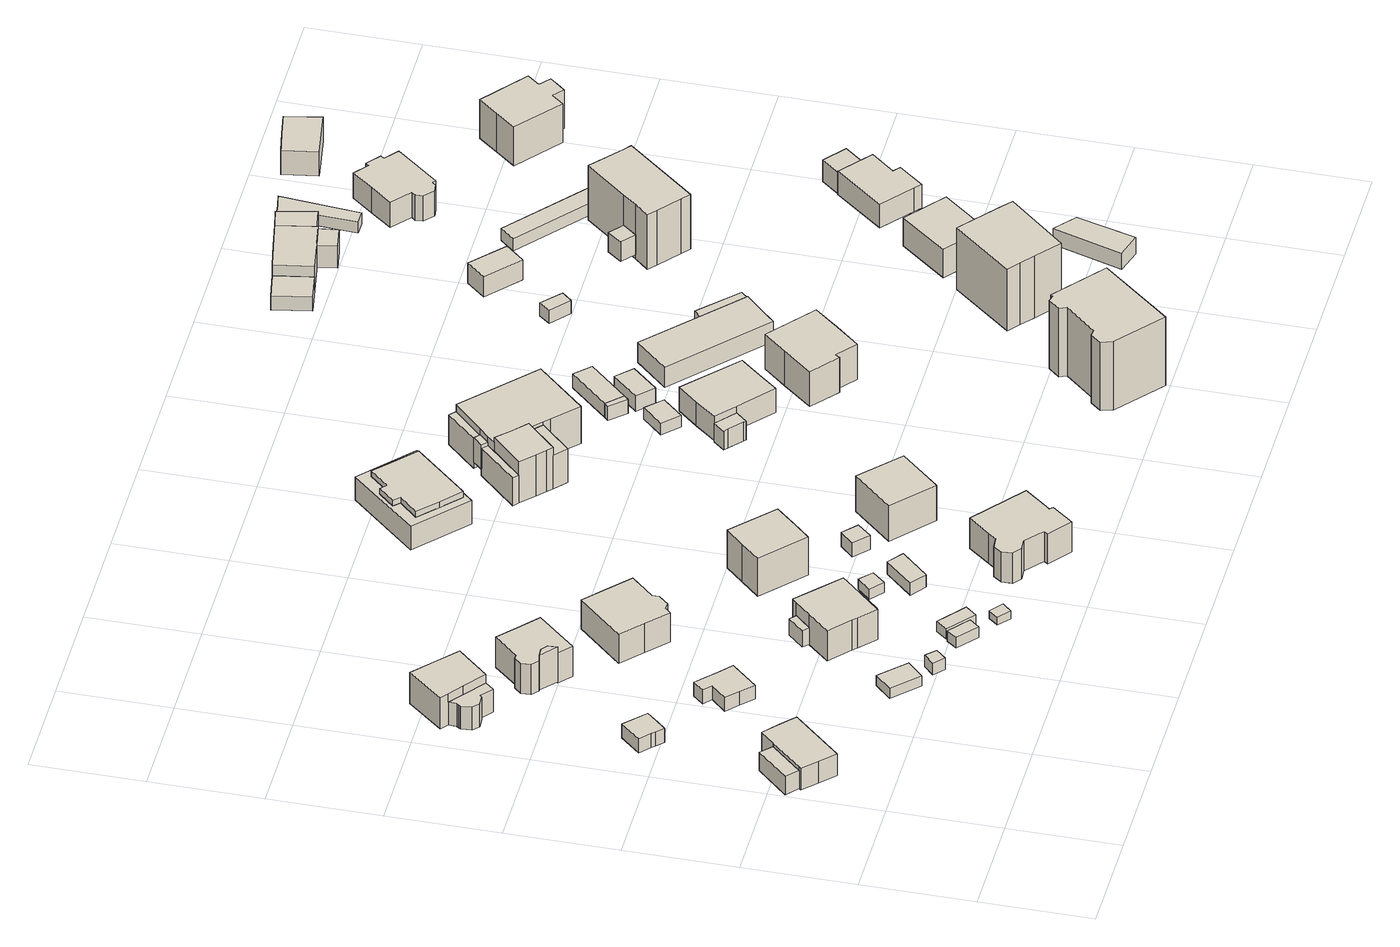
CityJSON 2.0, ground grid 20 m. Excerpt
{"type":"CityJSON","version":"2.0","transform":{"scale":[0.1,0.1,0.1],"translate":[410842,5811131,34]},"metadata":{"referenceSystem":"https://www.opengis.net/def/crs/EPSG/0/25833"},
"CityObjects":{
"building1":{"type":"Building","attributes":{"Gemeindeschluessel":"11000009","function":"31001_1010"},"address":[{"country":"Germany","locality":"Berlin","thoroughfareNumber":"7B","thoroughfareName":"Am Mühlenfließ"}],"children":["building1-1","building1-2"]},
"building1-1":{"type":"BuildingPart","attributes":{"BezugspunktDach":"2200","measuredHeight":5.08,"storeysAboveGround":1},"parents":["building1"],"geometry":[{"type":"MultiSurface","lod":"1","boundaries":[[[0,1,2,3,4,5,6,7,8]],[[9,10,11,12,13,14,15,16,17]],[[9,17,8,7]],[[18,19,7,6]],[[11,10,6,5]],[[12,11,5,4]],[[13,12,4,3]],[[14,13,3,2]],[[15,14,2,1]],[[16,15,1,0]],[[17,16,0,8]],[[10,9,19,18]]]}]},
"building1-2":{"type":"BuildingPart","attributes":{"BezugspunktDach":"2200","measuredHeight":3.84,"storeysAboveGround":1},"parents":["building1"],"geometry":[{"type":"Solid","lod":"1","boundaries":[[[[19,18,20,21]],[[22,10,9,23]],[[22,23,21,20]],[[10,22,20,18]],[[23,9,19,21]],[[9,10,18,19]]]]}]},
"building2":{"type":"Building","attributes":{"Gemeindeschluessel":"11000009","BezugspunktDach":"2200","function":"31001_1312","measuredHeight":3.2,"storeysAboveGround":1},"address":[{"country":"Germany","locality":"Berlin","thoroughfareNumber":"7A (1)","thoroughfareName":"Am Mühlenfließ"}],"geometry":[{"type":"Solid","lod":"1","boundaries":[[[[24,25,26,27,28,29,30,31]],[[32,33,34,35,36,37,38,39]],[[32,39,31,30]],[[33,32,30,29]],[[34,33,29,28]],[[35,34,28,27]],[[36,35,27,26]],[[37,36,26,25]],[[38,37,25,24]],[[39,38,24,31]]]]}]},
"building3":{"type":"Building","attributes":{"Gemeindeschluessel":"11000009","function":"31001_1010"},"address":[{"country":"Germany","locality":"Berlin","thoroughfareNumber":"13","thoroughfareName":"Am Mühlenfließ"}],"children":["building3-1","building3-2"]},
"building3-1":{"type":"BuildingPart","attributes":{"BezugspunktDach":"2200","measuredHeight":8.26,"storeysAboveGround":1},"parents":["building3"],"geometry":[{"type":"MultiSurface","lod":"1","boundaries":[[[40,41,42,43,44,45,46]],[[47,48,49,50,51,52,53]],[[47,53,46,45]],[[48,47,45,44]],[[49,48,44,43]],[[50,49,43,42]],[[54,55,50,42,41]],[[56,54,51,41,40]],[[53,52,40,46]],[[51,50,55,54]],[[52,51,54,56]]]}]},
"building3-2":{"type":"BuildingPart","attributes":{"BezugspunktDach":"2200","measuredHeight":4.87,"storeysAboveGround":1},"parents":["building3"],"geometry":[{"type":"MultiSurface","lod":"1","boundaries":[[[57,58,59,60,61,55,56,62,63,64,65]],[[66,67,68,52,50,69,70,71,72,73,74]],[[66,74,65,64]],[[67,66,64,63]],[[68,67,63,62]],[[52,68,62,56]],[[50,52,51,50,55]],[[69,50,55,61]],[[70,69,61,60]],[[71,70,60,59]],[[72,71,59,58]],[[73,72,58,57]],[[74,73,57,65]],[[55,50,51,54]],[[56,54,51,52]]]}]},
"building4":{"type":"Building","attributes":{"Gemeindeschluessel":"11000009","BezugspunktDach":"2200","function":"31001_1312","measuredHeight":3.38,"storeysAboveGround":1},"address":[{"country":"Germany","locality":"Berlin","thoroughfareNumber":"7A","thoroughfareName":"Am Mühlenfließ"}],"geometry":[{"type":"Solid","lod":"1","boundaries":[[[[75,76,77,78,79,80,81,82,83]],[[84,85,86,87,88,89,90,91,92]],[[84,92,83,82]],[[85,84,82,81]],[[86,85,81,80]],[[87,86,80,79]],[[88,87,79,78]],[[89,88,78,77]],[[90,89,77,76]],[[91,90,76,75]],[[92,91,75,83]]]]}]},
"building5":{"type":"Building","attributes":{"Gemeindeschluessel":"11000009","BezugspunktDach":"2200","function":"31001_1010","measuredHeight":2.12,"storeysAboveGround":1},"address":[{"country":"Germany","locality":"Berlin","thoroughfareNumber":"5B","thoroughfareName":"Am Mühlenfließ"}],"geometry":[{"type":"Solid","lod":"1","boundaries":[[[[93,94,95,96]],[[97,98,99,100]],[[97,100,96,95]],[[98,97,95,94]],[[99,98,94,93]],[[100,99,93,96]]]]}]},
"building6":{"type":"Building","attributes":{"Gemeindeschluessel":"11000009","BezugspunktDach":"2200","function":"51009_1610","measuredHeight":7.27,"storeysAboveGround":0},"address":[{"country":"Germany","locality":"Berlin"}],"geometry":[{"type":"Solid","lod":"1","boundaries":[[[[101,102,103,104]],[[105,106,107,108]],[[105,108,104,103]],[[106,105,103,102]],[[107,106,102,101]],[[108,107,101,104]]]]}]},
"building7":{"type":"Building","attributes":{"Gemeindeschluessel":"11000009","BezugspunktDach":"2200","function":"31001_2000","measuredHeight":2.38,"storeysAboveGround":1},"address":[{"country":"Germany","locality":"Berlin","thoroughfareNumber":"5B (1)","thoroughfareName":"Am Mühlenfließ"}],"geometry":[{"type":"Solid","lod":"1","boundaries":[[[[109,110,111,112]],[[113,114,115,116]],[[113,116,112,111]],[[114,113,111,110]],[[115,114,110,109]],[[116,115,109,112]]]]}]},
"building8":{"type":"Building","attributes":{"Gemeindeschluessel":"11000009","BezugspunktDach":"2200","function":"31001_1010","measuredHeight":9.31,"storeysAboveGround":1},"address":[{"country":"Germany","locality":"Berlin","thoroughfareNumber":"11","thoroughfareName":"Am Mühlenfließ"}],"geometry":[{"type":"Solid","lod":"1","boundaries":[[[[117,118,119,120,121,122,123,124,125,126,127,128,129]],[[130,131,132,133,134,135,136,137,138,139,140,141,142]],[[130,142,129,128]],[[131,130,128,127]],[[132,131,127,126]],[[133,132,126,125]],[[134,133,125,124]],[[135,134,124,123]],[[136,135,123,122]],[[137,136,122,121]],[[138,137,121,120]],[[139,138,120,119]],[[140,139,119,118]],[[141,140,118,117]],[[142,141,117,129]]]]}]},
"building9":{"type":"Building","attributes":{"Gemeindeschluessel":"11000009","BezugspunktDach":"2200","function":"31001_2000","measuredHeight":2.25,"storeysAboveGround":1},"address":[{"country":"Germany","locality":"Berlin","thoroughfareNumber":"20 (3)","thoroughfareName":"Woltersdorfer Weg"}],"geometry":[{"type":"Solid","lod":"1","boundaries":[[[[143,144,145,146]],[[147,148,149,150]],[[147,150,146,145]],[[148,147,145,144]],[[149,148,144,143]],[[150,149,143,146]]]]}]},
"building10":{"type":"Building","attributes":{"Gemeindeschluessel":"11000009","BezugspunktDach":"2200","function":"51009_1610","measuredHeight":3.41,"storeysAboveGround":0},"address":[{"country":"Germany","locality":"Berlin"}],"geometry":[{"type":"Solid","lod":"1","boundaries":[[[[151,152,153,154]],[[155,156,157,158]],[[155,158,154,153]],[[156,155,153,152]],[[157,156,152,151]],[[158,157,151,154]]]]}]},
"building11":{"type":"Building","attributes":{"Gemeindeschluessel":"11000009","BezugspunktDach":"2200","function":"31001_1010","measuredHeight":9.28,"storeysAboveGround":1},"address":[{"country":"Germany","locality":"Berlin","thoroughfareNumber":"5A","thoroughfareName":"Am Mühlenfließ"}],"geometry":[{"type":"Solid","lod":"1","boundaries":[[[[159,160,161,162,163,164,165,166,167,168,169,170]],[[171,172,173,174,175,176,177,178,179,180,181,182]],[[171,182,170,169]],[[172,171,169,168]],[[173,172,168,167]],[[174,173,167,166]],[[175,174,166,165]],[[176,175,165,164]],[[177,176,164,163]],[[178,177,163,162]],[[179,178,162,161]],[[180,179,161,160]],[[181,180,160,159]],[[182,181,159,170]]]]}]},
"building12":{"type":"Building","attributes":{"Gemeindeschluessel":"11000009","BezugspunktDach":"2200","function":"31001_2000","measuredHeight":2.13,"storeysAboveGround":1},"address":[{"country":"Germany","locality":"Berlin","thoroughfareNumber":"18 (2)","thoroughfareName":"Woltersdorfer Weg"}],"geometry":[{"type":"Solid","lod":"1","boundaries":[[[[183,184,185,186]],[[187,188,189,190]],[[187,190,186,185]],[[188,187,185,184]],[[189,188,184,183]],[[190,189,183,186]]]]}]},
"building13":{"type":"Building","attributes":{"Gemeindeschluessel":"11000009","BezugspunktDach":"2200","function":"31001_1010","measuredHeight":8.23,"storeysAboveGround":1},"address":[{"country":"Germany","locality":"Berlin","thoroughfareNumber":"7","thoroughfareName":"Am Mühlenfließ"}],"geometry":[{"type":"Solid","lod":"1","boundaries":[[[[191,192,193,194,195,196,197,198,199,200]],[[201,202,203,204,205,206,207,208,209,210]],[[201,210,200,199]],[[202,201,199,198]],[[203,202,198,197]],[[204,203,197,196]],[[205,204,196,195]],[[206,205,195,194]],[[207,206,194,193]],[[208,207,193,192]],[[209,208,192,191]],[[210,209,191,200]]]]}]},
"building14":{"type":"Building","attributes":{"Gemeindeschluessel":"11000009","BezugspunktDach":"2200","function":"31001_2000","measuredHeight":1.63,"storeysAboveGround":1},"address":[{"country":"Germany","locality":"Berlin","thoroughfareNumber":"20 (2)","thoroughfareName":"Woltersdorfer Weg"}],"geometry":[{"type":"Solid","lod":"1","boundaries":[[[[211,212,213,214]],[[215,216,217,218]],[[215,218,214,213]],[[216,215,213,212]],[[217,216,212,211]],[[218,217,211,214]]]]}]},
"building15":{"type":"Building","attributes":{"Gemeindeschluessel":"11000009","BezugspunktDach":"2200","function":"51009_1610","measuredHeight":3.11,"storeysAboveGround":0},"address":[{"country":"Germany","locality":"Berlin"}],"geometry":[{"type":"Solid","lod":"1","boundaries":[[[[219,220,221,222]],[[223,224,225,226]],[[223,226,222,221]],[[224,223,221,220]],[[225,224,220,219]],[[226,225,219,222]]]]}]},
"building16":{"type":"Building","attributes":{"Gemeindeschluessel":"11000009","BezugspunktDach":"2200","function":"31001_2723","measuredHeight":2.05,"storeysAboveGround":1},"address":[{"country":"Germany","locality":"Berlin","thoroughfareNumber":"5A (1)","thoroughfareName":"Am Mühlenfließ"}],"geometry":[{"type":"Solid","lod":"1","boundaries":[[[[227,228,229,230]],[[231,232,233,234]],[[231,234,230,229]],[[232,231,229,228]],[[233,232,228,227]],[[234,233,227,230]]]]}]},
"building17":{"type":"Building","attributes":{"Gemeindeschluessel":"11000009","BezugspunktDach":"2200","function":"31001_2000","measuredHeight":2.61,"storeysAboveGround":1},"address":[{"country":"Germany","locality":"Berlin","thoroughfareNumber":"18 (1)","thoroughfareName":"Woltersdorfer Weg"}],"geometry":[{"type":"Solid","lod":"1","boundaries":[[[[235,236,237,238]],[[239,240,241,242]],[[239,242,238,237]],[[240,239,237,236]],[[241,240,236,235]],[[242,241,235,238]]]]}]},
"building18":{"type":"Building","attributes":{"Gemeindeschluessel":"11000009","BezugspunktDach":"2200","function":"31001_1010","measuredHeight":8.76,"storeysAboveGround":2},"address":[{"country":"Germany","locality":"Berlin","thoroughfareNumber":"5","thoroughfareName":"Am Mühlenfließ"}],"geometry":[{"type":"Solid","lod":"1","boundaries":[[[[243,244,245,246,247,248]],[[249,250,251,252,253,254]],[[249,254,248,247]],[[250,249,247,246]],[[251,250,246,245]],[[252,251,245,244]],[[253,252,244,243]],[[254,253,243,248]]]]}]},
"building19":{"type":"Building","attributes":{"Gemeindeschluessel":"11000009","BezugspunktDach":"2200","function":"31001_1010","measuredHeight":8.55,"storeysAboveGround":1},"address":[{"country":"Germany","locality":"Berlin","thoroughfareNumber":"18","thoroughfareName":"Woltersdorfer Weg"}],"geometry":[{"type":"Solid","lod":"1","boundaries":[[[[255,256,257,258,259,260,261,262,263,264,265,266,267,268,269]],[[270,271,272,273,274,275,276,277,278,279,280,281,282,283,284]],[[270,284,269,268]],[[271,270,268,267]],[[272,271,267,266]],[[273,272,266,265]],[[274,273,265,264]],[[275,274,264,263]],[[276,275,263,262]],[[277,276,262,261]],[[278,277,261,260]],[[279,278,260,259]],[[280,279,259,258]],[[281,280,258,257]],[[282,281,257,256]],[[283,282,256,255]],[[284,283,255,269]]]]}]},
"building20":{"type":"Building","attributes":{"Gemeindeschluessel":"11000009","BezugspunktDach":"2200","function":"31001_2723","measuredHeight":2.98,"storeysAboveGround":1},"address":[{"country":"Germany","locality":"Berlin","thoroughfareNumber":"1 (1)","thoroughfareName":"Am Mühlenfließ"}],"geometry":[{"type":"Solid","lod":"1","boundaries":[[[[285,286,287,288]],[[289,290,291,292]],[[289,292,288,287]],[[290,289,287,286]],[[291,290,286,285]],[[292,291,285,288]]]]}]},
"building21":{"type":"Building","attributes":{"Gemeindeschluessel":"11000009","BezugspunktDach":"2200","function":"31001_1010","measuredHeight":8.55,"storeysAboveGround":2},"address":[{"country":"Germany","locality":"Berlin","thoroughfareNumber":"1","thoroughfareName":"Am Mühlenfließ"}],"geometry":[{"type":"Solid","lod":"1","boundaries":[[[[293,294,295,296]],[[297,298,299,300]],[[297,300,296,295]],[[298,297,295,294]],[[299,298,294,293]],[[300,299,293,296]]]]}]},
"building22":{"type":"Building","attributes":{"Gemeindeschluessel":"11000009","BezugspunktDach":"2200","function":"51009_1610","measuredHeight":4.88,"storeysAboveGround":0},"address":[{"country":"Germany","locality":"Berlin"}],"geometry":[{"type":"Solid","lod":"1","boundaries":[[[[301,302,303,304],[305,306,307,308,309,310,311,312]],[[313,314,315,316],[317,318,319,320,321,322,323,324]],[[313,316,304,303]],[[314,313,303,302]],[[315,314,302,301]],[[316,315,301,304]],[[317,324,312,311]],[[318,317,311,310]],[[319,318,310,309]],[[320,319,309,308]],[[321,320,308,307]],[[322,321,307,306]],[[323,322,306,305]],[[324,323,305,312]]]]}]},
"building23":{"type":"Building","attributes":{"Gemeindeschluessel":"11000009","BezugspunktDach":"2200","function":"31001_1010","measuredHeight":8.12,"storeysAboveGround":1},"address":[{"country":"Germany","locality":"Berlin","thoroughfareNumber":"10","thoroughfareName":"Am Mühlenfließ"}],"geometry":[{"type":"Solid","lod":"1","boundaries":[[[[325,326,327,328,329,330,331,332,333,334]],[[321,320,319,318,317,335,324,323,336,322]],[[321,322,334,333]],[[320,321,333,332]],[[319,320,332,331]],[[318,319,331,330]],[[317,318,330,329]],[[335,317,329,328]],[[324,335,328,327]],[[323,324,327,326]],[[336,323,326,325]],[[322,336,325,334]]]]}]},
"building24":{"type":"Building","attributes":{"Gemeindeschluessel":"11000009","BezugspunktDach":"2200","function":"51009_1610","measuredHeight":8.64,"storeysAboveGround":0},"address":[{"country":"Germany","locality":"Berlin"}],"geometry":[{"type":"Solid","lod":"1","boundaries":[[[[337,338,339,340]],[[341,342,343,344]],[[341,344,340,339]],[[342,341,339,338]],[[343,342,338,337]],[[344,343,337,340]]]]}]},
"building25":{"type":"Building","attributes":{"Gemeindeschluessel":"11000009","BezugspunktDach":"2200","function":"51009_1610","measuredHeight":5.14,"storeysAboveGround":0},"address":[{"country":"Germany","locality":"Berlin"}],"geometry":[{"type":"Solid","lod":"1","boundaries":[[[[345,346,347,348]],[[349,350,351,352]],[[349,352,348,347]],[[350,349,347,346]],[[351,350,346,345]],[[352,351,345,348]]]]}]},
"building26":{"type":"Building","attributes":{"Gemeindeschluessel":"11000009","BezugspunktDach":"2200","function":"31001_2000","measuredHeight":4.89,"storeysAboveGround":1},"address":[{"country":"Germany","locality":"Berlin","thoroughfareNumber":"4 (1)","thoroughfareName":"Am Mühlenfließ"}],"geometry":[{"type":"Solid","lod":"1","boundaries":[[[[353,354,355,356,357,358]],[[359,360,361,362,363,364]],[[359,364,358,357]],[[360,359,357,356]],[[361,360,356,355]],[[362,361,355,354]],[[363,362,354,353]],[[364,363,353,358]]]]}]},
"building27":{"type":"Building","attributes":{"Gemeindeschluessel":"11000009","function":"31001_1010"},"address":[{"country":"Germany","locality":"Berlin","thoroughfareNumber":"8","thoroughfareName":"Am Mühlenfließ"}],"children":["building27-1","building27-2","building27-3","building27-4"]},
"building27-1":{"type":"BuildingPart","attributes":{"BezugspunktDach":"2200","measuredHeight":9.3,"storeysAboveGround":1},"parents":["building27"],"geometry":[{"type":"MultiSurface","lod":"1","boundaries":[[[365,366,367,368,369,370,371,372,373]],[[374,375,376,377,378,379,342,341,380]],[[381,382,373,372]],[[375,374,372,371]],[[383,384,371,370]],[[377,376,370,369]],[[378,377,369,368]],[[379,378,368,367]],[[342,379,367,366]],[[341,342,366,365]],[[385,374,380,382,381]],[[376,375,384,383]],[[380,386,387,373,388]],[[341,365,387,386]]]}]},
"building27-2":{"type":"BuildingPart","attributes":{"BezugspunktDach":"2200","measuredHeight":5.79,"storeysAboveGround":1},"parents":["building27"],"geometry":[{"type":"MultiSurface","lod":"1","boundaries":[[[389,381,390,391]],[[392,374,393,394]],[[392,394,391,390]],[[374,392,390,381]],[[394,393,389,391]],[[374,395,381,382,380]],[[393,380,382,389]]]}]},
"building27-3":{"type":"BuildingPart","attributes":{"BezugspunktDach":"2200","measuredHeight":10.07,"storeysAboveGround":1},"parents":["building27"],"geometry":[{"type":"MultiSurface","lod":"1","boundaries":[[[396,397,398,399,400,401,402]],[[380,386,341,344,403,404,393]],[[380,382,389,402,401]],[[387,373,401,400]],[[365,387,386,400,399]],[[344,341,399,398]],[[403,344,398,397]],[[404,403,397,396]],[[393,404,396,402]],[[393,389,382,380]],[[386,380,373,387]],[[341,386,387,365]]]}]},
"building27-4":{"type":"BuildingPart","attributes":{"BezugspunktDach":"2200","measuredHeight":6.19,"storeysAboveGround":1},"parents":["building27"],"geometry":[{"type":"MultiSurface","lod":"1","boundaries":[[[384,383,405,406]],[[407,376,375,408]],[[407,408,406,405]],[[376,407,405,383]],[[408,375,384,406]],[[409,375,376,383,384]]]}]},
"building28":{"type":"Building","attributes":{"Gemeindeschluessel":"11000009","BezugspunktDach":"2200","function":"31001_2000","measuredHeight":2.38,"storeysAboveGround":1},"address":[{"country":"Germany","locality":"Berlin","thoroughfareNumber":"4 (2)","thoroughfareName":"Am Mühlenfließ"}],"geometry":[{"type":"Solid","lod":"1","boundaries":[[[[410,411,412,413]],[[414,415,416,417]],[[414,417,413,412]],[[415,414,412,411]],[[416,415,411,410]],[[417,416,410,413]]]]}]},
"building29":{"type":"Building","attributes":{"Gemeindeschluessel":"11000009","BezugspunktDach":"2200","function":"31001_1010","measuredHeight":5.48,"storeysAboveGround":1},"address":[{"country":"Germany","locality":"Berlin","thoroughfareNumber":"4","thoroughfareName":"Am Mühlenfließ"}],"geometry":[{"type":"Solid","lod":"1","boundaries":[[[[418,419,420,421,422,423,424]],[[425,426,427,428,429,430,431]],[[425,431,424,423]],[[426,425,423,422]],[[427,426,422,421]],[[428,427,421,420]],[[429,428,420,419]],[[430,429,419,418]],[[431,430,418,424]]]]}]},
"building30":{"type":"Building","attributes":{"Gemeindeschluessel":"11000009","BezugspunktDach":"2200","function":"51009_1610","measuredHeight":2.91,"storeysAboveGround":0},"address":[{"country":"Germany","locality":"Berlin"}],"geometry":[{"type":"Solid","lod":"1","boundaries":[[[[432,433,434,435]],[[436,437,438,439]],[[436,439,435,434]],[[437,436,434,433]],[[438,437,433,432]],[[439,438,432,435]]]]}]},
"building31":{"type":"Building","attributes":{"Gemeindeschluessel":"11000009","BezugspunktDach":"2200","function":"31001_2000","measuredHeight":3.21,"storeysAboveGround":1},"address":[{"country":"Germany","locality":"Berlin","thoroughfareNumber":"12 (1)","thoroughfareName":"Woltersdorfer Weg"}],"geometry":[{"type":"Solid","lod":"1","boundaries":[[[[440,441,442,443]],[[444,445,446,447]],[[444,447,443,442]],[[445,444,442,441]],[[446,445,441,440]],[[447,446,440,443]]]]}]},
"building32":{"type":"Building","attributes":{"Gemeindeschluessel":"11000009","BezugspunktDach":"2200","function":"31001_2000","measuredHeight":2.95,"storeysAboveGround":1},"address":[{"country":"Germany","locality":"Berlin","thoroughfareNumber":"8 (1)","thoroughfareName":"Am Mühlenfließ"}],"geometry":[{"type":"Solid","lod":"1","boundaries":[[[[433,448,449,434]],[[450,451,437,436]],[[450,436,434,449]],[[451,450,449,448]],[[437,451,448,433]],[[436,437,433,434]]]]}]},
"building33":{"type":"Building","attributes":{"Gemeindeschluessel":"11000009","BezugspunktDach":"2200","function":"31001_1010","measuredHeight":14.24,"storeysAboveGround":4},"address":[{"country":"Germany","locality":"Berlin","thoroughfareNumber":"15","thoroughfareName":"Woltersdorfer Weg"}],"geometry":[{"type":"Solid","lod":"1","boundaries":[[[[452,453,454,455,456,457,458,459,460,461,462]],[[463,464,465,466,467,468,469,470,471,472,473]],[[463,473,462,461]],[[464,463,461,460]],[[465,464,460,459]],[[466,465,459,458]],[[467,466,458,457]],[[468,467,457,456]],[[469,468,456,455]],[[470,469,455,454]],[[471,470,454,453]],[[472,471,453,452]],[[473,472,452,462]]]]}]},
"building34":{"type":"Building","attributes":{"Gemeindeschluessel":"11000009","BezugspunktDach":"2200","function":"31001_1010","measuredHeight":8.77,"storeysAboveGround":1},"address":[{"country":"Germany","locality":"Berlin","thoroughfareNumber":"2","thoroughfareName":"Am Mühlenfließ"}],"geometry":[{"type":"Solid","lod":"1","boundaries":[[[[474,475,476,477,478,479,480,481]],[[482,483,484,485,486,487,488,489]],[[482,489,481,480]],[[483,482,480,479]],[[484,483,479,478]],[[485,484,478,477]],[[486,485,477,476]],[[487,486,476,475]],[[488,487,475,474]],[[489,488,474,481]]]]}]},
"building35":{"type":"Building","attributes":{"Gemeindeschluessel":"11000009","function":"31001_2310"},"address":[{"country":"Germany","locality":"Berlin","thoroughfareNumber":"12","thoroughfareName":"Woltersdorfer Weg"}],"children":["building35-1","building35-2"]},
"building35-1":{"type":"BuildingPart","attributes":{"BezugspunktDach":"2200","measuredHeight":4.65,"storeysAboveGround":1},"parents":["building35"],"geometry":[{"type":"MultiSurface","lod":"1","boundaries":[[[490,491,492,493,494]],[[495,496,497,498,499]],[[495,499,494,493]],[[500,501,502,495,493,492]],[[497,496,492,491]],[[498,497,491,490]],[[499,498,490,494]],[[496,502,501,500]]]}]},
"building35-2":{"type":"BuildingPart","attributes":{"BezugspunktDach":"2200","measuredHeight":3.9,"storeysAboveGround":1},"parents":["building35"],"geometry":[{"type":"Solid","lod":"1","boundaries":[[[[500,503,504,501]],[[505,506,496,502]],[[505,502,501,504]],[[506,505,504,503]],[[496,506,503,500]],[[502,496,500,501]]]]}]},
"building36":{"type":"Building","attributes":{"Gemeindeschluessel":"11000009","BezugspunktDach":"2200","function":"31001_2000","measuredHeight":2.63,"storeysAboveGround":1},"address":[{"country":"Germany","locality":"Berlin","thoroughfareNumber":"10 (3)","thoroughfareName":"Woltersdorfer Weg"}],"geometry":[{"type":"Solid","lod":"1","boundaries":[[[[507,508,509,510]],[[511,512,513,514]],[[511,514,510,509]],[[512,511,509,508]],[[513,512,508,507]],[[514,513,507,510]]]]}]},
"building37":{"type":"Building","attributes":{"Gemeindeschluessel":"11000009","BezugspunktDach":"2200","function":"31001_1010","measuredHeight":13.83,"storeysAboveGround":4},"address":[{"country":"Germany","locality":"Berlin","thoroughfareNumber":"13","thoroughfareName":"Woltersdorfer Weg"}],"geometry":[{"type":"Solid","lod":"1","boundaries":[[[[515,516,517,518,519,520,521,522]],[[523,524,525,526,527,528,529,530]],[[523,530,522,521]],[[524,523,521,520]],[[525,524,520,519]],[[526,525,519,518]],[[527,526,518,517]],[[528,527,517,516]],[[529,528,516,515]],[[530,529,515,522]]]]}]},
"building38":{"type":"Building","attributes":{"Gemeindeschluessel":"11000009","BezugspunktDach":"2200","function":"31001_1010","measuredHeight":4.7,"storeysAboveGround":1},"address":[{"country":"Germany","locality":"Berlin","thoroughfareNumber":"10 (2)","thoroughfareName":"Woltersdorfer Weg"}],"geometry":[{"type":"Solid","lod":"1","boundaries":[[[[531,532,533,534]],[[535,536,537,538]],[[535,538,534,533]],[[536,535,533,532]],[[537,536,532,531]],[[538,537,531,534]]]]}]},
"building39":{"type":"Building","attributes":{"Gemeindeschluessel":"11000009","function":"31001_1010"},"address":[{"country":"Germany","locality":"Berlin","thoroughfareNumber":"10A","thoroughfareName":"Woltersdorfer Weg"}],"children":["building39-1","building39-2","building39-3"]},
"building39-1":{"type":"BuildingPart","attributes":{"BezugspunktDach":"2200","measuredHeight":5.7,"storeysAboveGround":2},"parents":["building39"],"geometry":[{"type":"MultiSurface","lod":"1","boundaries":[[[539,540,541,542,543,544,545,546]],[[547,548,549,550,551,552,553,554]],[[547,554,546,545]],[[548,547,545,544]],[[549,548,544,543]],[[550,549,543,542]],[[555,556,550,542,541]],[[552,551,541,540]],[[553,552,540,539]],[[554,553,554,557,558,539,546]],[[551,550,556,555]],[[558,557,554,553]]]}]},
"building39-2":{"type":"BuildingPart","attributes":{"BezugspunktDach":"2200","measuredHeight":4.63,"storeysAboveGround":2},"parents":["building39"],"geometry":[{"type":"MultiSurface","lod":"1","boundaries":[[[559,560,556,555]],[[550,561,562,551]],[[561,550,556,560]],[[562,561,560,559]],[[551,562,559,555]],[[563,550,551,555,556]]]}]},
"building39-3":{"type":"BuildingPart","attributes":{"BezugspunktDach":"2200","measuredHeight":2.88,"storeysAboveGround":2},"parents":["building39"],"geometry":[{"type":"Solid","lod":"1","boundaries":[[[[564,558,557,565]],[[554,553,566,567]],[[554,567,565,557]],[[566,553,558,564]],[[567,566,564,565]],[[554,557,558,553]]]]}]},
"building40":{"type":"Building","attributes":{"Gemeindeschluessel":"11000009","BezugspunktDach":"2200","function":"31001_2000","measuredHeight":3.39,"storeysAboveGround":1},"address":[{"country":"Germany","locality":"Berlin","thoroughfareNumber":"13 (1)","thoroughfareName":"Woltersdorfer Weg"}],"geometry":[{"type":"Solid","lod":"1","boundaries":[[[[568,569,570,571]],[[572,573,574,575]],[[572,575,571,570]],[[573,572,570,569]],[[574,573,569,568]],[[575,574,568,571]]]]}]},
"building41":{"type":"Building","attributes":{"Gemeindeschluessel":"11000009","BezugspunktDach":"2200","function":"31001_1010","measuredHeight":8.21,"storeysAboveGround":1},"address":[{"country":"Germany","locality":"Berlin","thoroughfareNumber":"11","thoroughfareName":"Woltersdorfer Weg"}],"geometry":[{"type":"Solid","lod":"1","boundaries":[[[[576,577,578,579,580,581,582,583]],[[584,585,586,587,588,589,590,591]],[[584,591,583,582]],[[585,584,582,581]],[[586,585,581,580]],[[587,586,580,579]],[[588,587,579,578]],[[589,588,578,577]],[[590,589,577,576]],[[591,590,576,583]]]]}]},
"building42":{"type":"Building","attributes":{"Gemeindeschluessel":"11000009","BezugspunktDach":"2200","function":"51009_1610","measuredHeight":4.06,"storeysAboveGround":0},"address":[{"country":"Germany","locality":"Berlin"}],"geometry":[{"type":"Solid","lod":"1","boundaries":[[[[592,593,594,595]],[[596,597,598,599]],[[596,599,595,594]],[[597,596,594,593]],[[598,597,593,592]],[[599,598,592,595]]]]}]},
"building43":{"type":"Building","attributes":{"Gemeindeschluessel":"11000009","BezugspunktDach":"2200","function":"31001_1010","measuredHeight":13.14,"storeysAboveGround":2},"address":[{"country":"Germany","locality":"Berlin","thoroughfareNumber":"10","thoroughfareName":"Woltersdorfer Weg"}],"geometry":[{"type":"Solid","lod":"1","boundaries":[[[[600,601,602,603,604,605,606,607,608]],[[609,610,611,612,613,614,615,616,617]],[[609,617,608,607]],[[610,609,607,606]],[[611,610,606,605]],[[612,611,605,604]],[[613,612,604,603]],[[614,613,603,602]],[[615,614,602,601]],[[616,615,601,600]],[[617,616,600,608]]]]}]},
"building44":{"type":"Building","attributes":{"Gemeindeschluessel":"11000009","BezugspunktDach":"2200","function":"31001_2000","measuredHeight":4.56,"storeysAboveGround":1},"address":[{"country":"Germany","locality":"Berlin","thoroughfareNumber":"10A (1)","thoroughfareName":"Woltersdorfer Weg"}],"geometry":[{"type":"Solid","lod":"1","boundaries":[[[[618,619,620,621,622]],[[623,624,625,549,548]],[[623,548,622,621]],[[624,623,621,620]],[[625,624,620,619]],[[549,625,619,618]],[[548,549,618,622]]]]}]},
"building45":{"type":"Building","attributes":{"Gemeindeschluessel":"11000009","BezugspunktDach":"2200","function":"31001_2000","measuredHeight":2.44,"storeysAboveGround":1},"address":[{"country":"Germany","locality":"Berlin","thoroughfareNumber":"10 (1)","thoroughfareName":"Woltersdorfer Weg"}],"geometry":[{"type":"Solid","lod":"1","boundaries":[[[[626,627,628,629,630]],[[631,632,633,634,635]],[[631,635,630,629]],[[632,631,629,628]],[[633,632,628,627]],[[634,633,627,626]],[[635,634,626,630]]]]}]},
"building46":{"type":"Building","attributes":{"Gemeindeschluessel":"11000009","BezugspunktDach":"2200","function":"31001_2723","measuredHeight":2.31,"storeysAboveGround":1},"address":[{"country":"Germany","locality":"Berlin","thoroughfareNumber":"10A (2)","thoroughfareName":"Woltersdorfer Weg"}],"geometry":[{"type":"Solid","lod":"1","boundaries":[[[[636,637,638,639,640,641,642,643,644]],[[645,646,647,648,649,650,651,624,623]],[[645,623,644,643]],[[646,645,643,642]],[[647,646,642,641]],[[648,647,641,640]],[[649,648,640,639]],[[650,649,639,638]],[[651,650,638,637]],[[624,651,637,636]],[[623,624,636,644]]]]}]},
"building47":{"type":"Building","attributes":{"Gemeindeschluessel":"11000009","function":"31001_1010"},"address":[{"country":"Germany","locality":"Berlin","thoroughfareNumber":"9","thoroughfareName":"Woltersdorfer Weg"}],"children":["building47-1","building47-2"]},
"building47-1":{"type":"BuildingPart","attributes":{"BezugspunktDach":"2200","measuredHeight":5.84,"storeysAboveGround":1},"parents":["building47"],"geometry":[{"type":"Solid","lod":"1","boundaries":[[[[652,653,654,655,656,657,658,659,660]],[[661,662,663,664,665,666,667,668,669]],[[661,669,660,659]],[[662,661,659,658]],[[663,662,658,657],[663,670,671,662]],[[664,663,657,656]],[[665,664,656,655]],[[666,665,655,654]],[[667,666,654,653]],[[668,667,653,652]],[[669,668,652,660]],[[670,663,662,671]]]]}]},
"building47-2":{"type":"BuildingPart","attributes":{"BezugspunktDach":"2200","measuredHeight":4.52,"storeysAboveGround":1},"parents":["building47"],"geometry":[{"type":"Solid","lod":"1","boundaries":[[[[670,672,673,671]],[[674,675,663,662]],[[674,662,671,673]],[[675,674,673,672]],[[663,675,672,670]],[[662,663,670,671]]]]}]},
"building48":{"type":"Building","attributes":{"Gemeindeschluessel":"11000009","BezugspunktDach":"2200","function":"31001_1010","measuredHeight":8.78,"storeysAboveGround":1},"address":[{"country":"Germany","locality":"Berlin","thoroughfareNumber":"8A","thoroughfareName":"Woltersdorfer Weg"}],"geometry":[{"type":"Solid","lod":"1","boundaries":[[[[676,677,678,679,680,681,682,683,684,685,686,687,688,689,690,691]],[[692,693,694,695,696,697,698,699,700,701,702,703,704,705,706,707]],[[692,707,691,690]],[[693,692,690,689]],[[694,693,689,688]],[[695,694,688,687]],[[696,695,687,686]],[[697,696,686,685]],[[698,697,685,684]],[[699,698,684,683]],[[700,699,683,682]],[[701,700,682,681]],[[702,701,681,680]],[[703,702,680,679]],[[704,703,679,678]],[[705,704,678,677]],[[706,705,677,676]],[[707,706,676,691]]]]}]},
"building49":{"type":"Building","attributes":{"Gemeindeschluessel":"11000009","BezugspunktDach":"2200","function":"31001_1010","measuredHeight":6.75,"storeysAboveGround":2},"address":[{"country":"Germany","locality":"Berlin","thoroughfareNumber":"6 (1)","thoroughfareName":"Woltersdorfer Weg"}],"geometry":[{"type":"Solid","lod":"1","boundaries":[[[[708,709,710,711,712]],[[713,714,715,716,717]],[[713,717,712,711]],[[714,713,711,710]],[[715,714,710,709]],[[716,715,709,708]],[[717,716,708,712]]]]}]},
"building50":{"type":"Building","attributes":{"Gemeindeschluessel":"11000009","BezugspunktDach":"2200","function":"31001_1010","measuredHeight":10.44,"storeysAboveGround":2},"address":[{"country":"Germany","locality":"Berlin","thoroughfareNumber":"8","thoroughfareName":"Woltersdorfer Weg"}],"geometry":[{"type":"Solid","lod":"1","boundaries":[[[[718,719,720,721,722,723,724,725,726,727]],[[728,729,730,731,732,733,734,735,736,737]],[[728,737,727,726]],[[729,728,726,725]],[[730,729,725,724]],[[731,730,724,723]],[[732,731,723,722]],[[733,732,722,721]],[[734,733,721,720]],[[735,734,720,719]],[[736,735,719,718]],[[737,736,718,727]]]]}]}
},
"vertices":[
[46,324,50],[72,299,50],[152,386,50],[126,410,50],[100,433,50],[77,408,50],[76,408,50],[24,352,50],[21,349,50],[24,352,5],[76,408,5],[77,408,5],[100,433,5],[126,410,5],[152,386,5],[72,299,5],[46,324,5],[21,349,5],[76,408,43],[24,352,43],
[56,427,43],[3,371,43],[56,427,5],[3,371,5],
[75,613,34],[81,607,34],[93,595,34],[107,610,34],[126,631,34],[108,648,34],[89,666,34],[56,630,34],[89,666,5],[108,648,5],[126,631,5],[107,610,5],[93,595,5],[81,607,5],[75,613,5],[56,630,5],
[41,948,83],[67,928,83],[105,899,83],[156,955,83],[119,989,83],[82,1022,83],[28,958,83],[82,1022,18],[119,989,18],[156,955,18],[105,899,18],[67,928,18],[41,948,18],[28,958,18],[67,928,66],[105,899,66],[41,948,66],
[37,906,66],[48,896,66],[66,897,66],[70,900,66],[91,883,66],[41,933,66],[38,929,66],[37,927,66],[35,925,66],[37,927,18],[38,929,18],[41,933,18],[91,883,18],[70,900,18],[66,897,18],[48,896,18],[37,906,18],[35,925,18],
[212,496,38],[233,475,38],[276,522,38],[254,541,38],[233,561,38],[218,575,38],[201,556,38],[216,543,38],[190,516,38],[216,543,9],[201,556,9],[218,575,9],[233,561,9],[254,541,9],[276,522,9],[233,475,9],[212,496,9],[190,516,9],
[337,218,24],[365,247,24],[321,291,24],[292,262,24],[321,291,3],[365,247,3],[337,218,3],[292,262,3],
[188,797,95],[187,814,95],[176,823,95],[160,822,95],[176,823,22],[187,814,22],[188,797,22],[160,822,22],
[386,190,28],[403,208,28],[386,225,28],[368,207,28],[386,225,4],[403,208,4],[386,190,4],[368,207,4],
[148,833,83],[160,822,83],[176,823,83],[185,816,83],[187,814,83],[188,797,83],[210,777,83],[272,846,83],[238,876,83],[205,906,83],[166,862,83],[159,863,83],[147,850,83],[159,863,20],[166,862,20],[205,906,20],[238,876,20],[272,846,20],[210,777,20],[188,797,20],[187,814,20],[185,816,20],[176,823,20],[160,822,20],[148,833,20],[147,850,20],
[462,151,42],[477,169,42],[440,199,42],[426,181,42],[440,199,20],[477,169,20],[462,151,20],[426,181,20],
[381,418,54],[408,446,54],[397,456,54],[371,428,54],[397,456,20],[408,446,20],[381,418,20],[371,428,20],
[383,346,82],[391,339,82],[420,312,82],[428,321,82],[444,338,82],[481,377,82],[488,386,82],[451,420,82],[415,454,82],[408,446,82],[381,418,82],[346,380,82],[381,418,19],[408,446,19],[415,454,19],[451,420,19],[488,386,19],[481,377,19],[444,338,19],[428,321,19],[420,312,19],[391,339,19],[383,346,19],[346,380,19],
[492,163,42],[508,183,42],[460,222,42],[444,202,42],[460,222,21],[508,183,21],[492,163,21],[444,202,21],
[296,676,83],[333,641,83],[342,651,83],[355,651,83],[371,669,83],[371,681,83],[408,722,83],[370,757,83],[333,791,83],[258,711,83],[333,791,22],[370,757,22],[408,722,22],[371,681,22],[371,669,22],[355,651,22],[342,651,22],[333,641,22],[296,676,22],[258,711,22],
[518,110,39],[534,127,39],[511,145,39],[497,128,39],[511,145,23],[534,127,23],[518,110,23],[497,128,23],
[461,322,51],[498,361,51],[481,377,51],[444,338,51],[481,377,20],[498,361,20],[461,322,20],[444,338,20],
[542,329,41],[563,353,41],[541,373,41],[519,349,41],[541,373,20],[563,353,20],[542,329,20],[519,349,20],
[569,265,48],[615,314,48],[588,335,48],[542,285,48],[588,335,22],[615,314,22],[569,265,22],[542,285,22],
[558,461,100],[589,494,100],[619,527,100],[546,595,100],[515,562,100],[484,529,100],[515,562,21],[546,595,21],[619,527,21],[589,494,21],[558,461,21],[484,529,21],
[604,127,91],[619,115,91],[639,117,91],[672,90,91],[667,83,91],[706,51,91],[737,90,91],[731,95,91],[738,103,91],[770,143,91],[678,217,91],[646,177,91],[634,163,91],[614,161,91],[603,146,91],[614,161,28],[634,163,28],[646,177,28],[678,217,28],[770,143,28],[738,103,28],[731,95,28],[737,90,28],[706,51,28],[667,83,28],[672,90,28],[639,117,28],[619,115,28],[604,127,28],[603,146,28],
[641,376,55],[663,401,55],[638,424,55],[615,400,55],[638,424,25],[663,401,25],[641,376,25],[615,400,25],
[739,287,100],[803,357,100],[733,422,100],[668,351,100],[733,422,26],[803,357,26],[739,287,26],[668,351,26],
[555,1028,77],[663,1146,77],[573,1228,77],[465,1110,77],[560,1043,77],[491,1107,77],[522,1140,77],[511,1151,77],[537,1179,77],[548,1169,77],[579,1203,77],[648,1139,77],[573,1228,28],[663,1146,28],[555,1028,28],[465,1110,28],[579,1203,28],[548,1169,28],[537,1179,28],[511,1151,28],[522,1140,28],[491,1107,28],[560,1043,28],[648,1139,28],
[525,1075,89],[560,1043,89],[648,1139,89],[613,1171,89],[579,1203,89],[548,1169,89],[537,1179,89],[511,1151,89],[522,1140,89],[491,1107,89],[613,1171,28],[525,1075,28],
[714,903,85],[766,956,85],[745,976,85],[692,922,85],[745,976,15],[766,956,15],[714,903,15],[692,922,15],
[708,1036,79],[725,1053,79],[715,1062,79],[699,1045,79],[715,1062,28],[725,1053,28],[708,1036,28],[699,1045,28],
[849,664,65],[873,643,65],[876,640,65],[894,660,65],[859,690,65],[842,670,65],[859,690,26],[894,660,26],[876,640,26],[873,643,26],[849,664,26],[842,670,26],
[745,976,92],[766,956,92],[776,946,92],[819,905,92],[901,992,92],[778,1106,92],[725,1053,92],[708,1036,92],[696,1023,92],[708,1036,15],[725,1053,15],[778,1106,15],[901,992,15],[819,905,15],[776,946,15],[696,1023,15],[708,1036,73],[696,1023,73],[778,1106,77],[725,1053,77],[708,1036,26],[720,999,15],[720,999,92],[696,1023,46],
[642,969,73],[699,1045,73],[633,977,73],[699,1045,15],[642,969,15],[633,977,15],[708,1036,29],
[667,945,101],[683,931,101],[692,922,101],[745,976,101],[720,999,101],[696,1023,101],[642,969,101],[683,931,15],[667,945,15],
[767,1116,77],[715,1062,77],[767,1116,15],[715,1062,15],[725,1053,41],
[879,750,55],[913,787,55],[885,815,55],[851,778,55],[885,815,31],[913,787,31],[879,750,31],[851,778,31],
[894,660,79],[954,608,79],[984,644,79],[1014,679,79],[922,763,79],[890,727,79],[859,690,79],[890,727,29],[922,763,29],[1014,679,29],[984,644,29],[954,608,29],[894,660,29],[859,690,29],
[893,843,61],[901,851,61],[874,878,61],[867,871,61],[874,878,32],[901,851,32],[893,843,32],[867,871,32],
[929,805,64],[971,851,64],[944,878,64],[901,832,64],[944,878,32],[971,851,32],[929,805,32],[901,832,32],
[965,920,61],[938,947,61],[938,947,32],[965,920,32],
[1104,73,158],[1186,5,158],[1291,129,158],[1201,202,158],[1197,198,158],[1186,201,158],[1168,181,158],[1174,168,158],[1124,112,158],[1113,113,158],[1097,94,158],[1113,113,15],[1124,112,15],[1174,168,15],[1168,181,15],[1186,201,15],[1197,198,15],[1201,202,15],[1291,129,15],[1186,5,15],[1104,73,15],[1097,94,15],
[1037,520,96],[1042,528,96],[1077,499,96],[1114,542,96],[1151,586,96],[1069,653,96],[1033,611,96],[989,559,96],[1033,611,23],[1069,653,23],[1151,586,23],[1114,542,23],[1077,499,23],[1042,528,23],[1037,520,23],[989,559,23],
[1133,654,73],[1160,682,73],[1188,710,73],[1029,858,73],[974,800,73],[1029,858,31],[1188,710,31],[1160,682,31],[1133,654,31],[974,800,31],[1188,710,70],[1120,773,70],[1120,773,31],
[1200,723,70],[1134,787,70],[1134,787,31],[1200,723,31],
[1129,994,59],[1145,1012,59],[1111,1043,59],[1095,1023,59],[1111,1043,32],[1145,1012,32],[1129,994,32],[1095,1023,32],
[1276,271,154],[1299,252,154],[1342,217,154],[1432,320,154],[1411,338,154],[1388,357,154],[1343,394,154],[1255,288,154],[1343,394,25],[1388,357,25],[1411,338,25],[1432,320,25],[1342,217,25],[1299,252,25],[1276,271,25],[1255,288,25],
[1195,1091,76],[1224,1124,76],[1166,1177,76],[1136,1143,76],[1166,1177,34],[1224,1124,34],[1195,1091,34],[1136,1143,34],
[1091,1417,84],[1143,1426,84],[1151,1428,84],[1195,1436,84],[1194,1438,84],[1181,1506,84],[1129,1496,84],[1078,1486,84],[1129,1496,33],[1181,1506,33],[1194,1438,33],[1195,1436,33],[1151,1428,33],[1143,1426,33],[1091,1417,33],[1078,1486,33],[1151,1428,79],[1195,1436,79],[1078,1486,62],[1091,1417,62],
[1158,1394,79],[1200,1401,79],[1200,1401,33],[1158,1394,33],[1195,1436,69],
[1038,1408,62],[1025,1476,62],[1038,1408,33],[1025,1476,33],
[1504,129,57],[1534,236,57],[1497,267,57],[1458,142,57],[1497,267,23],[1534,236,23],[1504,129,23],[1458,142,23],
[1403,394,84],[1407,390,84],[1437,366,84],[1505,449,84],[1470,477,84],[1465,481,84],[1435,505,84],[1368,422,84],[1435,505,25],[1465,481,25],[1470,477,25],[1505,449,25],[1437,366,25],[1407,390,25],[1403,394,25],[1368,422,25],
[1304,926,73],[1325,951,73],[1301,971,73],[1281,946,73],[1301,971,32],[1325,951,32],[1304,926,32],[1281,946,32],
[1297,888,137],[1335,856,137],[1350,844,137],[1454,968,137],[1442,978,137],[1387,1025,137],[1325,951,137],[1304,926,137],[1282,901,137],[1304,926,23],[1325,951,23],[1387,1025,23],[1442,978,23],[1454,968,23],[1350,844,23],[1335,856,23],[1297,888,23],[1282,901,23],
[1194,1438,78],[1241,1446,78],[1239,1452,78],[1224,1515,78],[1181,1506,78],[1224,1515,33],[1239,1452,33],[1241,1446,33],
[1387,1025,56],[1442,978,56],[1465,1004,56],[1292,1150,56],[1269,1124,56],[1292,1150,31],[1465,1004,31],[1442,978,31],[1387,1025,31],[1269,1124,31],
[1239,1452,56],[1243,1453,56],[1244,1453,56],[1259,1451,56],[1255,1382,56],[1280,1382,56],[1292,1526,56],[1268,1521,56],[1224,1515,56],[1268,1521,33],[1292,1526,33],[1280,1382,33],[1255,1382,33],[1259,1451,33],[1244,1453,33],[1243,1453,33],
[1529,509,73],[1541,499,73],[1577,543,73],[1565,553,73],[1600,595,73],[1583,609,73],[1545,640,73],[1544,641,73],[1474,554,73],[1544,641,24],[1545,640,24],[1583,609,24],[1600,595,24],[1565,553,24],[1577,543,24],[1541,499,24],[1529,509,24],[1474,554,24],[1583,609,69],[1545,640,69],
[1610,642,69],[1572,673,69],[1572,673,24],[1610,642,24],
[1315,1306,86],[1309,1299,86],[1310,1285,86],[1327,1270,86],[1342,1272,86],[1348,1279,86],[1353,1274,86],[1385,1313,86],[1416,1351,86],[1392,1371,86],[1397,1377,86],[1372,1397,86],[1368,1391,86],[1343,1411,86],[1312,1373,86],[1281,1334,86],[1312,1373,33],[1343,1411,33],[1368,1391,33],[1372,1397,33],[1397,1377,33],[1392,1371,33],[1416,1351,33],[1385,1313,33],[1353,1274,33],[1348,1279,33],[1342,1272,33],[1327,1270,33],[1310,1285,33],[1309,1299,33],[1315,1306,33],[1281,1334,33],
[1388,1479,83],[1479,1493,83],[1466,1558,83],[1422,1550,83],[1377,1541,83],[1422,1550,33],[1466,1558,33],[1479,1493,33],[1388,1479,33],[1377,1541,33],
[1562,1109,116],[1580,1131,116],[1598,1115,116],[1611,1130,116],[1622,1143,116],[1603,1159,116],[1621,1181,116],[1542,1244,116],[1513,1209,116],[1484,1173,116],[1513,1209,35],[1542,1244,35],[1621,1181,35],[1603,1159,35],[1622,1143,35],[1611,1130,35],[1598,1115,35],[1580,1131,35],[1562,1109,35],[1484,1173,35]
]}
